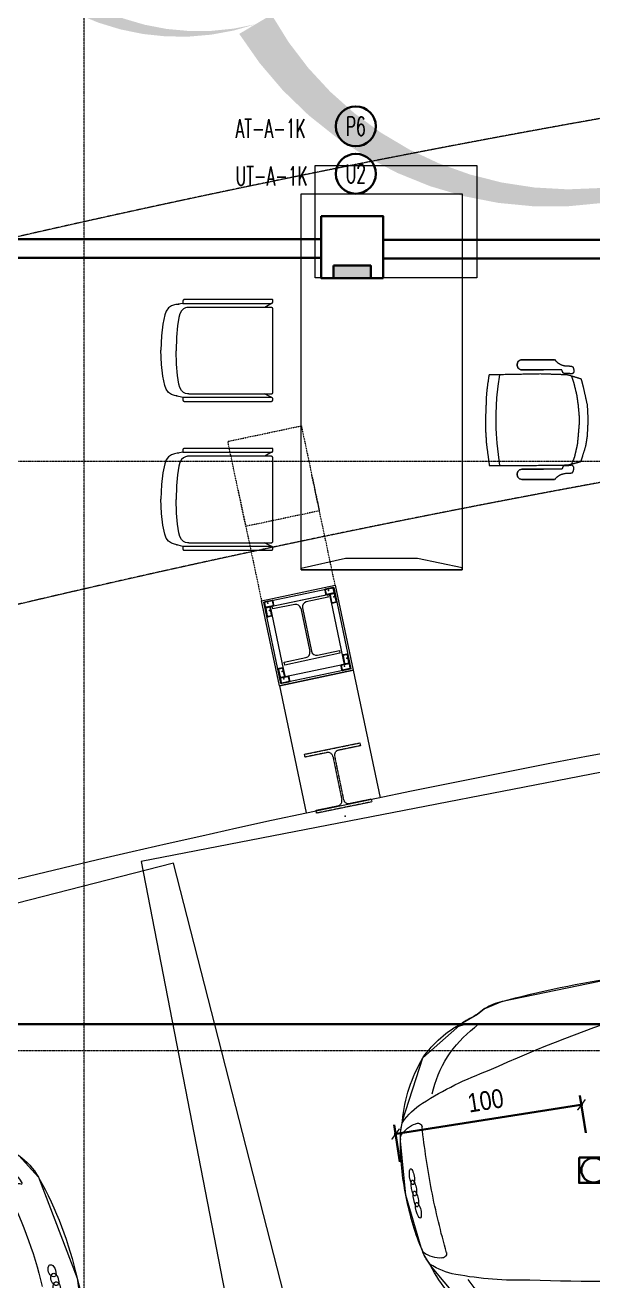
# Model space of a CAD drawing. Extents: x -1439 to 23780, y -1362 to 4476.
# Drawn here: x 9236 to 9538, y 1549 to 2217 of the extents above; entities that cross this region are included whole.
import ezdxf
from ezdxf.enums import TextEntityAlignment as Align

# ---------------------------------------------------------------- set-up
doc = ezdxf.new("R2010")
doc.units = 0
doc.header["$MEASUREMENT"] = 0
for name, pattern in [('Audi$0$DASHDOT2', [0.5, 0.25, -0.125, 0, -0.125]), ('Audi$0$DOT2', [0.125, 0, -0.125]), ('Audi$0$HIDDEN', [0.375, 0.25, -0.125]), ('DASHED2', [0.375, 0.25, -0.125])]:
    doc.linetypes.add(name, pattern=pattern)
doc.layers.get('0').update_dxf_attribs({"color": 9, "lineweight": 9})
doc.layers.get('Defpoints').update_dxf_attribs({"color": 9, "lineweight": 9})
for name, color, linetype, lineweight in [('Audi$0$04', 8, 'Continuous', 9), ('Audi$0$05', 8, 'Continuous', 9), ('Audi$0$06D', 8, 'Continuous', 9), ('Audi$0$10', 8, 'Continuous', 9), ('Audi$0$11', 8, 'Continuous', 9), ('Audi$0$20', 8, 'Audi$0$DOT2', 9), ('Audi$0$21', 8, 'Continuous', 9), ('Audi$0$24', 8, 'Audi$0$DASHDOT2', 9), ('Audi$0$35', 8, 'Continuous', 9), ('E-DÖŞEME (ŞAP İÇİ) PRİZ KUTUSU', 7, 'Continuous', 30), ('E-KABLO', 7, 'Continuous', 30), ('E-KUVVET', 7, 'Continuous', 30), ('E-YAZI', 7, 'Continuous', 30)]:
    doc.layers.add(name, color=color, linetype=linetype, lineweight=lineweight)
doc.styles.add('E-YAZI', font='txttw.shx')
doc.styles.add('MuuM_TEXT-STANDART', font='ARIALN.TTF')
doc.dimstyles.new('MuuM_DIM50', dxfattribs={"dimscale": 5, "dimtxt": 2, "dimasz": 1, "dimexe": 1, "dimexo": 1, "dimgap": 1, "dimtad": 1, "dimdec": 1, "dimrnd": 0.5, "dimdsep": 46, "dimtxsty": 'MuuM_TEXT-STANDART', "dimblk": 'ARCHTICK', "dimcen": 0, "dimdle": 0.15, "dimclrd": 256, "dimclre": 256, "dimclrt": 256, "dimadec": 0, "dimazin": 0, "dimtfac": 5, "dimtdec": 1, "dimtix": 1, "dimtmove": 2, "dimatfit": 3, "dimldrblk": 'DOT', "dimfxl": 3, "dimfxlon": 1, "dimtolj": 1, "dimlwd": -1, "dimlwe": -1, "dimarcsym": 0})

# ---------------------------------------------------------------- blocks, each defined once
blk = doc.blocks.new('Audi$0$Group-321-1')
at = {"lineweight": 0}
for p, q in [((384783.0404, 69371.037), (384783.0455, 69371.0295)), ((384784.4115, 69370.3332), (384784.4025, 69370.333))]:
    blk.add_line(p, q, dxfattribs=at)
blk.add_lwpolyline([(384781.5515, 69367.9843), (384781.749, 69367.6906), (384781.7549, 69367.6863), (384781.7923, 69367.6441), (384781.8263, 69367.6169), (384782.0711, 69367.4613), (384782.3403, 69367.353), (384782.3817, 69367.3414), (384782.4453, 69367.3332), (384782.7991, 69367.344), (384783.0363, 69367.4941), (384783.1021, 69367.5581), (384783.1403, 69367.5843), (384783.2058, 69367.6663), (384783.5053, 69368.2326), (384783.5403, 69368.3322), (384783.689, 69368.5997), (384783.7466, 69368.6084), (384783.8084, 69368.6626), (384783.8147, 69368.6844), (384783.7337, 69368.6844), (384784.4562, 69370.087), (384784.5363, 69370.2162), (384784.6671, 69370.4777), (384784.7897, 69370.7386), (384784.8195, 69370.8587), (384784.8615, 69371.012), (384784.9078, 69371.2302), (384784.8821, 69371.3838), (384784.7923, 69371.511), (384784.3139, 69371.8312), (384783.7777, 69372.0326), (384783.6197, 69372.0318), (384783.48, 69371.9631), (384783.4374, 69371.9222), (384783.3299, 69371.7988), (384783.1493, 69371.5806), (384783.0089, 69371.3289), (384782.8745, 69371.074), (384782.8143, 69370.9298), (384782.099, 69369.5315), (384782.0492, 69369.5901), (384782.0346, 69369.5732), (384782.0266, 69369.4913), (384782.053, 69369.4394), (384781.9224, 69369.1627), (384781.8618, 69369.0762), (384781.5727, 69368.4935), (384781.5478, 69368.4017), (384781.5488, 69368.3546), (384781.5351, 69368.2638), (384781.5515, 69367.9843)], close=True, dxfattribs=at)
for centre, radius, start, end in [((384783.7002, 69371.6914), 0.3498, 77.58661, 129.02756), ((384783.3657, 69370.1215), 1.955, 60.96601, 77.834), ((384784.32, 69371.0452), 1.2443, 132.46554, 142.72442), ((384783.6803, 69371.6404), 0.3125, 79.03531, 114.67967), ((384783.8912, 69371.7489), 0.2436, 127.28492, 150.48206), ((384783.7369, 69371.9408), 0.00701, 14.30738, 65.78767), ((384783.7203, 69371.8273), 0.2984, 161.30494, 177.7436), ((384783.624, 69371.4545), 0.4181, 82.50821, 117.47814), ((384783.7432, 69371.5713), 0.4025, 118.72004, 140.78477), ((384786.16, 69370.0997), 3.0479, 144.45126, 151.44152), ((384783.1339, 69369.6371), 2.3005, 61.70075, 76.26458), ((384782.5383, 69372.3373), 0.9575, 316.21857, 325.7418), ((384783.5084, 69371.8411), 0.0862, 181.34596, 189.63974), ((384783.4275, 69371.8281), 0.00442, 198.85042, 328.86273), ((384783.4781, 69370.0639), 1.955, 47.82213, 64.69011), ((384784.1759, 69371.7659), 0.0116, 115.48588, 202.83845), ((384784.2048, 69371.7798), 0.0437, 204.93665, 291.60104), ((384784.1827, 69371.7527), 0.0264, 86.25131, 116.60003), ((384784.1802, 69371.7174), 0.0619, 44.04057, 86.06863), ((384784.219, 69371.7483), 0.0101, 111.92831, 196.76289), ((384784.245, 69371.7546), 0.0368, 193.51549, 249.2754), ((384784.2267, 69371.7313), 0.0287, 93.47089, 113.70035), ((384784.2157, 69371.751), 0.0129, 292.51497, 43.91301), ((384784.2218, 69371.692), 0.0681, 58.34095, 87.30825), ((384784.2665, 69371.7271), 0.0153, 157.39591, 204.46469), ((384784.264, 69371.7268), 0.0131, 105.23805, 152.09254), ((384784.2396, 69371.7211), 0.0339, 22.28966, 58.16625), ((384784.2684, 69371.7064), 0.0339, 67.48988, 103.36647), ((384784.2588, 69371.7295), 0.0131, 333.56358, 20.41807), ((384784.2551, 69371.6749), 0.0681, 38.34788, 67.31518), ((384783.6081, 69371.2726), 0.5525, 133.02369, 146.12278), ((384783.2195, 69369.5931), 2.3005, 49.39154, 63.95538), ((384784.2513, 69371.7608), 0.045, 244.61072, 282.68217), ((384784.2938, 69371.739), 0.045, 202.97395, 241.04541), ((384784.2575, 69371.7317), 0.0153, 281.19144, 328.26022), ((384784.2924, 69371.7303), 0.0368, 236.38072, 292.14064), ((384784.3065, 69371.7044), 0.0129, 81.74311, 193.14115), ((384784.3363, 69371.7123), 0.0437, 194.05509, 280.71948), ((384784.3025, 69371.7054), 0.0101, 288.89324, 13.72781), ((384784.2842, 69371.7018), 0.0287, 11.95578, 32.18524), ((384784.2999, 69371.6559), 0.0619, 39.58749, 81.61555), ((384784.3419, 69371.6807), 0.0116, 282.81768, 10.17024), ((384784.3272, 69371.6786), 0.0264, 9.05609, 39.40481), ((384793.5272, 69365.622), 11.9668, 150.13727, 152.89723), ((384800.1056, 69364.1963), 18.1799, 156.13496, 158.24111), ((384783.405, 69370.2154), 1.343, 60.01739, 86.68797), ((384784.5586, 69371.2508), 0.3498, 356.62857, 48.06952), ((384865.0479, 69325.7189), 93.6961, 150.803073, 151.627747), ((384777.8715, 69372.8535), 5.6052, 330.89441, 345.16435), ((384783.2749, 69371.4236), 0.0159, 339.0039, 150.39832), ((384784.4941, 69371.4395), 0.2436, 335.17406, 358.37121), ((384784.7399, 69371.4259), 0.00701, 59.86846, 111.34875), ((384784.5288, 69371.2049), 0.3125, 10.97646, 46.62082), ((384783.5314, 69370.1506), 1.343, 38.96815, 65.63874), ((384781.8315, 69372.3216), 3.0479, 334.21461, 341.20486), ((384784.4106, 69371.0507), 0.4181, 8.17799, 43.14791), ((384784.436, 69371.2157), 0.4025, 344.87136, 6.93609), ((384783.6723, 69371.3777), 1.2443, 342.93171, 353.19059), ((384784.6574, 69371.3463), 0.2984, 307.91253, 324.35119), ((384783.7734, 69370.6126), 1.0105, 153.06948, 161.91859), ((384783.1168, 69370.8333), 0.3186, 120.97289, 155.47556), ((384782.9706, 69371.0742), 0.0369, 91.80001, 120.34392), ((384782.963, 69371.0791), 0.0326, 45.48642, 78.55436), ((384782.8486, 69370.9332), 0.2179, 28.76175, 50.98475), ((384784.8286, 69371.1089), 0.00442, 156.7934, 286.8057), ((384784.7921, 69371.1821), 0.0862, 296.01639, 304.31017), ((384784.1506, 69371.1377), 1.1104, 185.59299, 197.27063), ((384768.9056, 69380.2116), 18.1799, 327.41502, 329.52117), ((384785.7608, 69370.6832), 0.9575, 159.91432, 169.43756), ((384822.9409, 69349.5203), 45.4809, 151.91783, 153.89663), ((384776.6075, 69373.5829), 7.1236, 326.0794, 338.11644), ((384782.7341, 69368.9325), 2.0531, 60.68217, 76.50321), ((384784.272, 69370.9318), 0.5525, 339.53334, 352.63243), ((384788.9005, 69367.1922), 5.6052, 140.49177, 154.76171), ((384699.7855, 69410.5499), 93.6961, 334.028379, 334.853054), ((384773.8988, 69375.6976), 11.9668, 332.7589, 335.51885), ((384784.589, 69370.7491), 0.0159, 335.25781, 146.65222), ((384782.8801, 69368.8575), 2.0531, 49.15292, 64.97396), ((384790.2301, 69366.5903), 7.1236, 147.53968, 159.57673), ((384783.8462, 69371.294), 1.1104, 288.38549, 300.06314), ((384784.4389, 69370.1168), 0.2179, 74.67138, 96.89437), ((384784.4908, 69370.2948), 0.0326, 47.10176, 80.1697), ((384784.2014, 69370.2765), 0.3186, 330.18057, 4.68324), ((384784.4824, 69370.2982), 0.0369, 5.3122, 33.85612), ((384782.4965, 69369.975), 0.2388, 70.63493, 104.39061), ((384825.273, 69347.607), 48.3027, 152.0551, 152.17195), ((384782.4028, 69368.6925), 1.5636, 74.98539, 82.5895), ((384783.6393, 69370.6814), 1.0105, 323.73754, 332.58665), ((384821.1879, 69350.0129), 43.565, 152.47687, 153.59071), ((384780.1046, 69371.4451), 2.9727, 314.88555, 333.67662), ((384782.7293, 69369.2079), 0.9545, 86.6279, 100.51602), ((384782.5618, 69370.1533), 0.00585, 151.78048, 223.89891), ((384743.6698, 69390.211), 45.4809, 331.7595, 333.7383), ((384782.8782, 69368.4484), 1.5636, 43.06662, 50.67073), ((384782.1495, 69369.4974), 0.1377, 137.16643, 146.60216), ((384967.4628, 69508.0027), 231.379, 216.741616, 216.794011), ((384678.7517, 69458.2208), 136.4506, 319.252602, 319.492588), ((384782.5149, 69369.582), 0.0186, 41.38587, 155.31615), ((384783.958, 69371.212), 2.1585, 228.54216, 243.72242), ((384783.1066, 69369.0142), 0.9545, 25.14011, 39.02822), ((384782.0988, 69369.5256), 0.08, 143.47187, 205.34832), ((384786.4545, 69368.1856), 2.9727, 151.97951, 170.77058), ((384782.9196, 69369.9112), 0.9868, 205.18196, 214.47771), ((384740.7557, 69390.9906), 48.3027, 333.48418, 333.60103), ((384783.8657, 69369.2721), 0.2388, 21.26552, 55.0212), ((384795.1786, 69363.075), 14.5872, 154.13193, 155.3338), ((384781.9661, 69369.5433), 0.2494, 316.34844, 326.72021), ((384782.1506, 69369.3741), 0.0194, 352.1473, 47.07927), ((384782.2653, 69368.9144), 0.4843, 94.43281, 101.94441), ((384782.1667, 69369.4142), 0.0112, 312.85989, 34.81051), ((384782.228, 69369.389), 0.00831, 38.23228, 92.03083), ((384745.0919, 69389.0738), 43.565, 332.06542, 333.17925), ((384783.9724, 69369.4292), 0.00585, 261.75721, 333.87565), ((384791.1445, 69364.8055), 10.0957, 153.3898, 154.10666), ((384781.4441, 69369.9694), 0.9862, 309.91617, 319.86311), ((384782.1239, 69369.3634), 0.0209, 210.13375, 261.90105), ((384782.122, 69369.3451), 0.00941, 178.27039, 230.32072), ((384782.0852, 69369.2999), 0.0489, 5.77906, 50.98927), ((384782.1316, 69369.3958), 0.0541, 258.6932, 282.71565), ((384782.1321, 69369.3799), 0.0386, 287.17105, 347.53678), ((384784.0189, 69371.1807), 2.1585, 241.9337, 257.11397), ((384781.8012, 69367.5574), 1.667, 81.88637, 84.9423), ((384782.0501, 69369.2603), 0.0543, 255.44862, 293.85951), ((384782.0653, 69369.2123), 0.00351, 147.65254, 275.80128), ((384782.3152, 69369.2019), 0.2415, 178.31118, 202.80165), ((384782.0803, 69369.2075), 0.00659, 121.6403, 166.77146), ((384783.0277, 69368.3243), 1.3873, 142.81626, 147.17964), ((384782.2724, 69369.0259), 0.196, 137.86982, 155.43476), ((384787.0532, 69366.1374), 5.9654, 150.48594, 156.73647), ((384789.1281, 69366.4456), 7.5187, 159.68697, 166.35156), ((384782.0818, 69369.0554), 0.00481, 20.93843, 175.93169), ((384782.1584, 69369.074), 0.0723, 153.7582, 202.5543), ((384782.8576, 69369.5029), 0.8909, 210.02521, 235.56573), ((384783.5356, 69369.0581), 0.0186, 330.33998, 84.27025), ((384916.0429, 69336.4165), 136.4506, 166.163538, 166.403525), ((384783.6274, 69370.5018), 2.1511, 233.76937, 242.93532), ((384783.546, 69368.7124), 0.00831, 33.62529, 87.42384), ((384784.4746, 69368.4138), 0.9862, 165.79302, 175.73995), ((384783.1387, 69368.4661), 0.4843, 23.71172, 31.22332), ((384783.5945, 69368.6292), 0.0386, 138.11935, 198.48507), ((384783.5791, 69368.6408), 0.0194, 78.57685, 133.50883), ((384783.8241, 69368.5896), 0.2494, 158.93592, 169.30769), ((384783.6023, 69368.6773), 0.0112, 90.84562, 172.79624), ((384788.1969, 69600.0219), 231.379, 268.862115, 268.914511), ((384783.7323, 69368.6871), 0.08, 280.3078, 342.18425), ((384783.6798, 69368.7118), 0.1377, 339.05397, 348.48969), ((384783.6345, 69370.4982), 2.1511, 242.7208, 251.88675), ((384774.6241, 69373.2856), 10.0957, 331.54946, 332.26633), ((384783.5569, 69368.5444), 0.0489, 74.66686, 119.87707), ((384770.8666, 69375.5547), 14.5872, 330.32233, 331.52419), ((384783.6078, 69368.6381), 0.0541, 202.94048, 226.96292), ((384783.5722, 69368.6007), 0.00941, 255.33541, 307.38574), ((384783.5859, 69368.613), 0.0209, 223.75508, 275.52238), ((384783.5672, 69369.5788), 0.9868, 271.17841, 280.47417), ((384781.8971, 69368.3577), 0.3521, 155.6746, 172.82724), ((384783.2716, 69369.2904), 0.8909, 250.0904, 275.63091), ((384783.2251, 69368.5368), 0.196, 330.22137, 347.7863), ((384783.3432, 69368.6743), 0.2415, 282.85447, 307.34495), ((384783.4846, 69368.4866), 0.00659, 318.88467, 4.01582), ((384783.5452, 69368.4928), 0.0543, 191.79662, 230.20751), ((384783.4973, 69368.4773), 0.00351, 209.85485, 338.00359), ((384781.2507, 69368.3722), 0.2986, 356.60672, 5.66016), ((384777.1322, 69372.6032), 7.5187, 319.30457, 325.96916), ((384783.3307, 69368.4723), 0.0723, 283.10183, 331.89793), ((384783.3602, 69368.3991), 0.00481, 309.72444, 104.7177), ((384782.3066, 69367.2979), 1.667, 40.71383, 43.76976), ((384764.3472, 69370.8859), 17.3868, 351.32617, 351.63129), ((384781.6108, 69368.2877), 0.0411, 126.43126, 146.97652), ((384781.5894, 69368.3179), 0.00398, 74.79118, 133.78563), ((384781.5845, 69368.3135), 0.0102, 1.6376, 54.39629), ((384782.2148, 69368.7415), 1.3873, 338.47648, 342.83987), ((384782.1373, 69368.159), 0.6112, 170.0439, 196.59906), ((384781.8007, 69368.141), 0.2809, 142.99801, 163.90702), ((384781.5006, 69368.3013), 0.0949, 358.81699, 7.38389), ((384782.2012, 69368.2894), 0.6058, 179.06594, 219.47978), ((384783.574, 69367.6511), 1.8423, 162.01986, 174.32836), ((384778.0913, 69370.7376), 5.9654, 328.91966, 335.17019), ((384782.3166, 69368.2853), 0.8221, 201.47616, 226.33924), ((384782.1191, 69367.7954), 0.3803, 174.31047, 196.66974), ((384781.9405, 69367.6889), 0.1449, 160.42148, 200.18277), ((384781.8274, 69367.732), 0.0243, 63.76495, 169.99527), ((384784.0992, 69371.3805), 4.2739, 238.04892, 242.63411), ((384781.9367, 69367.8086), 0.2189, 213.43665, 228.87327), ((384781.3493, 69368.793), 1.8423, 311.32776, 323.63627), ((384782.901, 69367.8424), 0.3521, 312.82889, 329.98153), ((384781.8626, 69367.7093), 0.0958, 222.86726, 244.00748), ((384781.8298, 69367.649), 0.0272, 202.20177, 232.28434), ((384782.6953, 69368.7143), 1.3999, 231.62456, 243.52038), ((384784.0734, 69371.3937), 4.2739, 243.02202, 247.60721), ((384783.2896, 69367.3257), 0.2986, 119.99597, 129.0494), ((384781.9795, 69367.566), 0.00393, 106.148, 191.23563), ((384781.9926, 69367.569), 0.0174, 192.47252, 226.43384), ((384781.9842, 69367.5477), 0.0228, 79.74326, 104.67435), ((384782.0763, 69367.6572), 0.139, 226.48129, 253.24184), ((384781.9679, 69367.4673), 0.1048, 43.02745, 79.064), ((384782.0325, 69367.5354), 0.00393, 108.00787, 193.0955), ((384782.0455, 69367.5388), 0.0174, 194.33239, 228.2937), ((384782.0378, 69367.5173), 0.0228, 81.60313, 106.53421), ((384782.1264, 69367.6297), 0.139, 228.34115, 255.10171), ((384782.043, 69367.5459), 0.0229, 252.85277, 277.47636), ((384782.0242, 69367.4364), 0.1048, 44.88731, 80.92386), ((384782.0223, 69367.5184), 0.0302, 24.43778, 42.48024), ((384782.0457, 69367.5282), 0.00493, 273.68219, 33.68219), ((384782.6682, 69368.0497), 0.6058, 266.17635, 306.59018), ((384782.7811, 69367.6377), 0.2809, 321.7491, 342.65812), ((384783.0862, 69367.4874), 0.0949, 118.27223, 126.83913), ((384795.1854, 69355.0563), 17.3868, 134.02483, 134.32996), ((384783.0473, 69367.5626), 0.0102, 71.25983, 124.01853), ((384783.0109, 69367.569), 0.0411, 338.6796, 359.22486), ((384783.048, 69367.5692), 0.00398, 351.87049, 50.86494), ((384782.7254, 69368.6988), 1.3999, 242.13575, 254.03156), ((384782.0856, 69367.5071), 0.00493, 90.11407, 210.11407), ((384782.1019, 69367.5147), 0.0229, 206.3199, 230.94349), ((384782.0905, 69367.4822), 0.0302, 81.31602, 99.35848), ((384782.1758, 69367.6043), 0.139, 230.55442, 257.31497), ((384782.0967, 69367.5174), 0.0229, 254.71264, 279.33622), ((384782.0783, 69367.4086), 0.1048, 44.73227, 80.76882), ((384782.0769, 69367.4892), 0.0302, 26.29765, 44.3401), ((384782.0999, 69367.4998), 0.00493, 275.54206, 35.54205), ((384782.1404, 69367.4796), 0.00493, 91.97393, 211.97394), ((384782.1563, 69367.4877), 0.0229, 208.17977, 232.80335), ((384782.146, 69367.4549), 0.0302, 83.17589, 101.21835), ((384782.2273, 69367.5797), 0.139, 232.41428, 259.17484), ((384782.1491, 69367.4857), 0.0174, 257.36242, 291.32374), ((384782.1362, 69367.3809), 0.1048, 46.59213, 82.62868), ((384782.1361, 69367.4668), 0.0228, 19.12192, 44.053), ((384782.1539, 69367.4731), 0.00393, 292.56063, 17.64826), ((384782.1921, 69367.441), 0.0228, 20.98178, 45.91286), ((384782.5995, 69367.9217), 0.6112, 289.05706, 315.61223), ((384782.2044, 69367.4602), 0.0174, 259.22229, 293.1836), ((384782.2096, 69367.4478), 0.00393, 294.42049, 19.50812), ((384782.3323, 69367.4878), 0.1449, 285.47336, 325.23464), ((384782.3147, 69367.695), 0.3803, 288.98638, 311.34565), ((384782.4333, 69367.421), 0.0243, 315.66086, 61.89118), ((384782.3942, 69367.4364), 0.0958, 241.64864, 262.78887), ((384782.3644, 69367.3745), 0.0272, 253.37179, 283.45435), ((384782.4317, 69367.5545), 0.2189, 256.78285, 272.21947), ((384782.5977, 69368.1411), 0.8221, 259.31689, 284.17997)]:
    blk.add_arc(centre, radius, start, end, dxfattribs=at)
blk = doc.blocks.new('Audi$0$p-audi_arac')
at = {"layer": 'Audi$0$06D', "lineweight": 0, "flags": 128}
blk.add_lwpolyline([(695.6, 0.8), (-4.4, 0.8), (-4.4, 400.8), (695.6, 400.8)], close=True, dxfattribs=at)
at = {"xscale": 99.99999999999999, "yscale": 99.99999999999999, "zscale": 99.99999999999999, "rotation": 117.1763778173342}
blk.add_blockref('Audi$0$Group-321-1', (23745751.03, -31061967.79), dxfattribs=at)
blk = doc.blocks.new('Audi$0$Group-32-1')
for p, q in [((384804.5516, 69159.371), (384804.573, 69159.3356)), ((384804.5731, 69159.3699), (384804.573, 69159.3694)), ((384804.573, 69159.3694), (384804.573, 69159.3689)), ((384804.573, 69159.3689), (384804.573, 69158.9239)), ((384804.5732, 69159.3709), (384804.5731, 69159.3704)), ((384804.5731, 69159.3704), (384804.5731, 69159.3699)), ((384804.5733, 69159.3713), (384804.5732, 69159.3709)), ((384804.5735, 69159.3718), (384804.5733, 69159.3713)), ((384804.5736, 69159.3723), (384804.5735, 69159.3718)), ((384804.5738, 69159.3727), (384804.5736, 69159.3723)), ((384804.574, 69159.3732), (384804.5738, 69159.3727)), ((384804.5742, 69159.3736), (384804.574, 69159.3732)), ((384804.5745, 69159.374), (384804.5742, 69159.3736)), ((384804.5747, 69159.3745), (384804.5745, 69159.374)), ((384804.575, 69159.3749), (384804.5747, 69159.3745)), ((384804.5753, 69159.3752), (384804.575, 69159.3749)), ((384804.5756, 69159.3756), (384804.5753, 69159.3752)), ((384804.576, 69159.376), (384804.5756, 69159.3756)), ((384804.5763, 69159.3763), (384804.576, 69159.376)), ((384804.5767, 69159.3766), (384804.5763, 69159.3763)), ((384804.5771, 69159.3769), (384804.5767, 69159.3766)), ((384804.5775, 69159.3772), (384804.5771, 69159.3769)), ((384804.5779, 69159.3775), (384804.5775, 69159.3772)), ((384804.5783, 69159.3777), (384804.5779, 69159.3775)), ((384804.5788, 69159.3779), (384804.5783, 69159.3777)), ((384804.5792, 69159.3781), (384804.5788, 69159.3779)), ((384804.5797, 69159.3783), (384804.5792, 69159.3781)), ((384804.5801, 69159.3785), (384804.5797, 69159.3783)), ((384804.5806, 69159.3786), (384804.5801, 69159.3785)), ((384804.5811, 69159.3787), (384804.5806, 69159.3786)), ((384804.5816, 69159.3788), (384804.5811, 69159.3787)), ((384804.5821, 69159.3789), (384804.5816, 69159.3788)), ((384804.5825, 69159.3789), (384804.5821, 69159.3789)), ((384804.583, 69159.3789), (384804.5825, 69159.3789)), ((384805.023, 69159.3789), (384804.583, 69159.3789)), ((384805.0235, 69159.3789), (384805.023, 69159.3789)), ((384805.024, 69159.3789), (384805.0235, 69159.3789)), ((384805.0245, 69159.3788), (384805.024, 69159.3789)), ((384805.0249, 69159.3787), (384805.0245, 69159.3788)), ((384805.0254, 69159.3786), (384805.0249, 69159.3787)), ((384805.0259, 69159.3785), (384805.0254, 69159.3786)), ((384805.0264, 69159.3783), (384805.0259, 69159.3785)), ((384805.0268, 69159.3781), (384805.0264, 69159.3783)), ((384805.0273, 69159.3779), (384805.0268, 69159.3781)), ((384805.0277, 69159.3777), (384805.0273, 69159.3779)), ((384805.0281, 69159.3775), (384805.0277, 69159.3777)), ((384805.0285, 69159.3772), (384805.0281, 69159.3775)), ((384805.029, 69159.3769), (384805.0285, 69159.3772)), ((384805.0293, 69159.3766), (384805.029, 69159.3769)), ((384805.0297, 69159.3763), (384805.0293, 69159.3766)), ((384805.0301, 69159.376), (384805.0297, 69159.3763)), ((384805.0304, 69159.3756), (384805.0301, 69159.376)), ((384805.0307, 69159.3752), (384805.0304, 69159.3756)), ((384805.031, 69159.3749), (384805.0307, 69159.3752)), ((384805.0313, 69159.3745), (384805.031, 69159.3749)), ((384805.0316, 69159.374), (384805.0313, 69159.3745)), ((384805.0318, 69159.3736), (384805.0316, 69159.374)), ((384805.032, 69159.3732), (384805.0318, 69159.3736)), ((384805.0322, 69159.3727), (384805.032, 69159.3732)), ((384805.0324, 69159.3723), (384805.0322, 69159.3727)), ((384805.0326, 69159.3718), (384805.0324, 69159.3723)), ((384805.0327, 69159.3713), (384805.0326, 69159.3718)), ((384805.0328, 69159.3709), (384805.0327, 69159.3713)), ((384805.0329, 69159.3704), (384805.0328, 69159.3709)), ((384805.0329, 69159.3699), (384805.0329, 69159.3704)), ((384805.033, 69159.3694), (384805.0329, 69159.3699)), ((384805.0521, 69159.3725), (384805.033, 69159.3345)), ((384805.033, 69159.3689), (384805.033, 69159.3694)), ((384805.033, 69158.9322), (384805.033, 69159.3689)), ((384805.033, 69158.9322), (384805.033, 69158.9322)), ((384804.5516, 69158.8992), (384804.558, 69158.8616)), ((384805.0524, 69158.8992), (384805.0423, 69158.8616))]:
    blk.add_line(p, q)
at = {"flags": 128}
for points in [[(384804.5309, 69158.9092), (384804.5309, 69158.9087), (384804.531, 69158.9082), (384804.531, 69158.9077), (384804.5311, 69158.9072), (384804.5312, 69158.9068), (384804.5314, 69158.9063), (384804.5315, 69158.9058), (384804.5317, 69158.9054), (384804.5319, 69158.9049), (384804.5321, 69158.9045), (384804.5324, 69158.904), (384804.5326, 69158.9036), (384804.5329, 69158.9032), (384804.5332, 69158.9028), (384804.5335, 69158.9025), (384804.5339, 69158.9021), (384804.5342, 69158.9018), (384804.5346, 69158.9015), (384804.535, 69158.9012), (384804.5354, 69158.9009), (384804.5358, 69158.9006), (384804.5362, 69158.9004), (384804.5367, 69158.9001), (384804.5371, 69158.8999), (384804.5376, 69158.8998), (384804.538, 69158.8996), (384804.5385, 69158.8995), (384804.539, 69158.8994), (384804.5395, 69158.8993), (384804.54, 69158.8992), (384804.5404, 69158.8992), (384804.5409, 69158.8992), (384804.5516, 69158.8992), (384804.5516, 69159.3689), (384804.5516, 69159.3694), (384804.5516, 69159.3699), (384804.5515, 69159.3704), (384804.5515, 69159.3709), (384804.5513, 69159.3713), (384804.5512, 69159.3718), (384804.5511, 69159.3723), (384804.5509, 69159.3727), (384804.5507, 69159.3732), (384804.5505, 69159.3736), (384804.5502, 69159.374), (384804.55, 69159.3745), (384804.5497, 69159.3749), (384804.5494, 69159.3752), (384804.5491, 69159.3756), (384804.5487, 69159.376), (384804.5484, 69159.3763), (384804.548, 69159.3766), (384804.5476, 69159.3769), (384804.5472, 69159.3772), (384804.5468, 69159.3775), (384804.5464, 69159.3777), (384804.5459, 69159.3779), (384804.5455, 69159.3781), (384804.545, 69159.3783), (384804.5445, 69159.3785), (384804.5441, 69159.3786), (384804.5436, 69159.3787), (384804.5431, 69159.3788), (384804.5426, 69159.3789), (384804.5421, 69159.3789), (384804.5416, 69159.3789), (384804.5359, 69159.3789), (384804.5357, 69159.3789), (384804.5354, 69159.3789), (384804.5352, 69159.3788), (384804.535, 69159.3788), (384804.5347, 69159.3788), (384804.5345, 69159.3787), (384804.5343, 69159.3786), (384804.534, 69159.3785), (384804.5338, 69159.3784), (384804.5336, 69159.3783), (384804.5334, 69159.3782), (384804.5332, 69159.3781), (384804.533, 69159.3779), (384804.5328, 69159.3778), (384804.5326, 69159.3776), (384804.5324, 69159.3774), (384804.5322, 69159.3773), (384804.5321, 69159.3771), (384804.5319, 69159.3769), (384804.5318, 69159.3767), (384804.5316, 69159.3765), (384804.5315, 69159.3763), (384804.5314, 69159.376), (384804.5313, 69159.3758), (384804.5312, 69159.3756), (384804.5312, 69159.3754), (384804.5311, 69159.3751), (384804.531, 69159.3749), (384804.531, 69159.3746), (384804.531, 69159.3744), (384804.5309, 69159.3741), (384804.5309, 69159.3739), (384804.5309, 69158.9092)], [(384805.0521, 69158.8992), (384805.0628, 69158.8992), (384805.0633, 69158.8992), (384805.0638, 69158.8992), (384805.0642, 69158.8993), (384805.0647, 69158.8994), (384805.0652, 69158.8995), (384805.0657, 69158.8996), (384805.0661, 69158.8998), (384805.0666, 69158.8999), (384805.0671, 69158.9001), (384805.0675, 69158.9004), (384805.0679, 69158.9006), (384805.0683, 69158.9009), (384805.0687, 69158.9012), (384805.0691, 69158.9015), (384805.0695, 69158.9018), (384805.0698, 69158.9021), (384805.0702, 69158.9025), (384805.0705, 69158.9028), (384805.0708, 69158.9032), (384805.0711, 69158.9036), (384805.0714, 69158.904), (384805.0716, 69158.9045), (384805.0718, 69158.9049), (384805.072, 69158.9054), (384805.0722, 69158.9058), (384805.0723, 69158.9063), (384805.0725, 69158.9068), (384805.0726, 69158.9072), (384805.0727, 69158.9077), (384805.0727, 69158.9082), (384805.0728, 69158.9087), (384805.0728, 69158.9092), (384805.0728, 69159.3689), (384805.0728, 69159.3694), (384805.0727, 69159.3699), (384805.0727, 69159.3704), (384805.0726, 69159.3709), (384805.0725, 69159.3713), (384805.0723, 69159.3718), (384805.0722, 69159.3723), (384805.072, 69159.3727), (384805.0718, 69159.3732), (384805.0716, 69159.3736), (384805.0714, 69159.374), (384805.0711, 69159.3745), (384805.0708, 69159.3749), (384805.0705, 69159.3752), (384805.0702, 69159.3756), (384805.0698, 69159.376), (384805.0695, 69159.3763), (384805.0691, 69159.3766), (384805.0687, 69159.3769), (384805.0683, 69159.3772), (384805.0679, 69159.3775), (384805.0675, 69159.3777), (384805.0671, 69159.3779), (384805.0666, 69159.3781), (384805.0661, 69159.3783), (384805.0657, 69159.3785), (384805.0652, 69159.3786), (384805.0647, 69159.3787), (384805.0642, 69159.3788), (384805.0638, 69159.3789), (384805.0633, 69159.3789), (384805.0628, 69159.3789), (384805.0621, 69159.3789), (384805.0616, 69159.3789), (384805.0611, 69159.3789), (384805.0606, 69159.3788), (384805.0601, 69159.3787), (384805.0596, 69159.3786), (384805.0592, 69159.3785), (384805.0587, 69159.3783), (384805.0582, 69159.3781), (384805.0578, 69159.3779), (384805.0574, 69159.3777), (384805.0569, 69159.3775), (384805.0565, 69159.3772), (384805.0561, 69159.3769), (384805.0557, 69159.3766), (384805.0554, 69159.3763), (384805.055, 69159.376), (384805.0547, 69159.3756), (384805.0543, 69159.3752), (384805.054, 69159.3749), (384805.0538, 69159.3745), (384805.0535, 69159.374), (384805.0533, 69159.3736), (384805.053, 69159.3732), (384805.0528, 69159.3727), (384805.0527, 69159.3723), (384805.0525, 69159.3718), (384805.0524, 69159.3713), (384805.0523, 69159.3709), (384805.0522, 69159.3704), (384805.0521, 69159.3699), (384805.0521, 69159.3694), (384805.0521, 69159.3689), (384805.0521, 69158.8992)]]:
    blk.add_lwpolyline(points, close=True, dxfattribs=at)
for points in [[(384804.5309, 69158.9092, 0.414214), (384804.5409, 69158.8992), (384804.5516, 69158.8992), (384804.5516, 69159.3689, 0.414214), (384804.5416, 69159.3789), (384804.5359, 69159.3789, 0.414214), (384804.5309, 69159.3739)], [(384805.0521, 69158.8992), (384805.0628, 69158.8992, 0.414214), (384805.0728, 69158.9092), (384805.0728, 69159.3689, 0.414214), (384805.0628, 69159.3789), (384805.0621, 69159.3789, 0.414214), (384805.0521, 69159.3689)]]:
    blk.add_lwpolyline(points, format="xyb", close=True, dxfattribs=at)
blk.add_lwpolyline([(384805.033, 69158.9322), (384805.033, 69159.3689, 0.414214), (384805.023, 69159.3789), (384804.583, 69159.3789, 0.414214), (384804.573, 69159.3689), (384804.573, 69158.9239), (384804.5738, 69158.9202)], format="xyb", dxfattribs=at)
for points in [[(384804.573, 69158.9322), (384804.573, 69158.9239), (384804.5752, 69158.9142), (384804.5804, 69158.903), (384804.5903, 69158.8926), (384804.6064, 69158.8839), (384804.6258, 69158.8783), (384804.6716, 69158.8721), (384804.7307, 69158.8665), (384804.803, 69158.8644)], [(384805.033, 69158.9322), (384805.033, 69158.9239), (384805.0308, 69158.9142), (384805.0256, 69158.903), (384805.0157, 69158.8926), (384804.9996, 69158.8839), (384804.9803, 69158.8783), (384804.9344, 69158.8721), (384804.8753, 69158.8665), (384804.803, 69158.8644)], [(384804.5569, 69158.8806), (384804.5569, 69158.8686), (384804.5592, 69158.8546), (384804.5647, 69158.8386), (384804.5752, 69158.8236), (384804.5922, 69158.8111), (384804.6127, 69158.8031), (384804.6612, 69158.7941), (384804.7237, 69158.7861), (384804.8002, 69158.7831)], [(384805.0434, 69158.8658), (384805.0434, 69158.8686), (384805.0412, 69158.8546), (384805.0357, 69158.8386), (384805.0252, 69158.8236), (384805.0082, 69158.8111), (384804.9877, 69158.8031), (384804.9392, 69158.7941), (384804.8767, 69158.7861), (384804.8002, 69158.7831)]]:
    blk.add_lwpolyline(points, dxfattribs=at)
blk = doc.blocks.new('Audi$0$Group-258-1')
at = {"linetype": 'Continuous'}
for p, q in [((384800.0983, 69164.505), (384800.0936, 69164.5084)), ((384800.71, 69164.505), (384800.7146, 69164.5084)), ((384800.2257, 69164.3995), (384800.1668, 69164.4084)), ((384800.5895, 69164.4019), (384800.5299, 69164.394)), ((384800.6491, 69164.4097), (384800.5895, 69164.4019)), ((384800.2892, 69164.3936), (384800.2257, 69164.3995)), ((384800.3717, 69164.3904), (384800.2892, 69164.3936)), ((384800.4137, 69164.389), (384800.3717, 69164.3904)), ((384800.4502, 69164.389), (384800.4137, 69164.389)), ((384800.4792, 69164.3908), (384800.4502, 69164.389)), ((384800.5299, 69164.394), (384800.4792, 69164.3908))]:
    blk.add_line(p, q, dxfattribs=at)
at = {"linetype": 'Continuous', "flags": 128}
for points in [[(384800.0862, 69164.6997), (384800.0862, 69164.6409), (384800.0862, 69164.6409)], [(384800.722, 69164.6997), (384800.722, 69164.6409), (384800.722, 69164.6409)], [(384800.0862, 69164.6409), (384800.0862, 69164.5259), (384800.0862, 69164.6409)], [(384800.1395, 69164.5259), (384800.1395, 69164.6409), (384800.1395, 69164.6409)], [(384800.6687, 69164.5259), (384800.6687, 69164.6409), (384800.6687, 69164.6409)], [(384800.722, 69164.6409), (384800.722, 69164.5259), (384800.722, 69164.6409)], [(384800.0862, 69164.5259), (384800.0862, 69164.5259), (384800.087, 69164.52)], [(384800.0862, 69164.5259), (384800.087, 69164.52), (384800.087, 69164.52)], [(384800.087, 69164.52), (384800.087, 69164.52), (384800.0892, 69164.5143)], [(384800.087, 69164.52), (384800.0892, 69164.5143), (384800.0892, 69164.5143)], [(384800.0892, 69164.5143), (384800.0892, 69164.5143), (384800.0929, 69164.5094)], [(384800.0892, 69164.5143), (384800.0936, 69164.5084), (384800.0929, 69164.5094)], [(384800.0977, 69164.5054), (384800.0977, 69164.5054), (384800.1034, 69164.5026)], [(384800.0977, 69164.5054), (384800.1034, 69164.5026), (384800.1034, 69164.5026)], [(384800.1034, 69164.5026), (384800.1034, 69164.5026), (384800.1096, 69164.5011)], [(384800.1034, 69164.5026), (384800.1096, 69164.5011), (384800.1096, 69164.5011)], [(384800.1096, 69164.5011), (384800.1096, 69164.5011), (384800.1161, 69164.5011)], [(384800.1096, 69164.5011), (384800.1161, 69164.5011), (384800.1161, 69164.5011)], [(384800.1161, 69164.5011), (384800.1161, 69164.5011), (384800.1223, 69164.5026)], [(384800.1161, 69164.5011), (384800.1223, 69164.5026), (384800.1223, 69164.5026)], [(384800.1223, 69164.5026), (384800.1223, 69164.5026), (384800.128, 69164.5054)], [(384800.1223, 69164.5026), (384800.128, 69164.5054), (384800.128, 69164.5054)], [(384800.128, 69164.5054), (384800.128, 69164.5054), (384800.1328, 69164.5094)], [(384800.128, 69164.5054), (384800.1328, 69164.5094), (384800.1328, 69164.5094)], [(384800.1328, 69164.5094), (384800.1328, 69164.5094), (384800.1365, 69164.5143)], [(384800.1328, 69164.5094), (384800.1365, 69164.5143), (384800.1365, 69164.5143)], [(384800.1365, 69164.5143), (384800.1365, 69164.5143), (384800.1387, 69164.52)], [(384800.1365, 69164.5143), (384800.1387, 69164.52), (384800.1387, 69164.52)], [(384800.1387, 69164.52), (384800.1387, 69164.52), (384800.1395, 69164.5259)], [(384800.1387, 69164.52), (384800.1395, 69164.5259), (384800.1395, 69164.5259)], [(384800.6695, 69164.52), (384800.6695, 69164.52), (384800.6687, 69164.5259)], [(384800.6695, 69164.52), (384800.6687, 69164.5259), (384800.6687, 69164.5259)], [(384800.6718, 69164.5143), (384800.6718, 69164.5143), (384800.6695, 69164.52)], [(384800.6718, 69164.5143), (384800.6695, 69164.52), (384800.6695, 69164.52)], [(384800.6754, 69164.5094), (384800.6754, 69164.5094), (384800.6718, 69164.5143)], [(384800.6754, 69164.5094), (384800.6718, 69164.5143), (384800.6718, 69164.5143)], [(384800.6802, 69164.5054), (384800.6802, 69164.5054), (384800.6754, 69164.5094)], [(384800.6802, 69164.5054), (384800.6754, 69164.5094), (384800.6754, 69164.5094)], [(384800.6859, 69164.5026), (384800.6859, 69164.5026), (384800.6802, 69164.5054)], [(384800.6859, 69164.5026), (384800.6802, 69164.5054), (384800.6802, 69164.5054)], [(384800.6922, 69164.5011), (384800.6922, 69164.5011), (384800.6859, 69164.5026)], [(384800.6922, 69164.5011), (384800.6859, 69164.5026), (384800.6859, 69164.5026)], [(384800.6986, 69164.5011), (384800.6986, 69164.5011), (384800.6922, 69164.5011)], [(384800.6986, 69164.5011), (384800.6922, 69164.5011), (384800.6922, 69164.5011)], [(384800.7048, 69164.5026), (384800.7048, 69164.5026), (384800.6986, 69164.5011)], [(384800.7048, 69164.5026), (384800.6986, 69164.5011), (384800.6986, 69164.5011)], [(384800.7105, 69164.5054), (384800.7105, 69164.5054), (384800.7048, 69164.5026)], [(384800.7105, 69164.5054), (384800.7048, 69164.5026), (384800.7048, 69164.5026)], [(384800.719, 69164.5143), (384800.7146, 69164.5084), (384800.7153, 69164.5094)], [(384800.719, 69164.5143), (384800.719, 69164.5143), (384800.7153, 69164.5094)], [(384800.7213, 69164.52), (384800.7213, 69164.52), (384800.719, 69164.5143)], [(384800.7213, 69164.52), (384800.719, 69164.5143), (384800.719, 69164.5143)], [(384800.722, 69164.5259), (384800.722, 69164.5259), (384800.7213, 69164.52)], [(384800.722, 69164.5259), (384800.7213, 69164.52), (384800.7213, 69164.52)]]:
    blk.add_lwpolyline(points, close=True, dxfattribs=at)
at = {"linetype": 'Continuous'}
for points in [[(384800.3272, 69164.8751), (384800.2792, 69164.8644), (384800.2312, 69164.8536)], [(384800.4074, 69164.8792), (384800.3673, 69164.8772), (384800.3272, 69164.8751)], [(384800.4932, 69164.8746), (384800.4503, 69164.8769), (384800.4074, 69164.8792)], [(384800.5432, 69164.8666), (384800.5182, 69164.8706), (384800.4932, 69164.8746)], [(384800.1182, 69164.7571), (384800.1184, 69164.788), (384800.1261, 69164.8013), (384800.1481, 69164.8026)], [(384800.1481, 69164.8026), (384800.1523, 69164.8031), (384800.1616, 69164.7937)], [(384800.1886, 69164.8426), (384800.1775, 69164.8055), (384800.1663, 69164.7685)], [(384800.2113, 69164.8039), (384800.1911, 69164.7972), (384800.1708, 69164.7905)], [(384800.2312, 69164.8536), (384800.2099, 69164.8481), (384800.1886, 69164.8426)], [(384800.2746, 69164.8191), (384800.2429, 69164.8115), (384800.2113, 69164.8039)], [(384800.3252, 69164.8264), (384800.2999, 69164.8227), (384800.2746, 69164.8191)], [(384800.3841, 69164.8318), (384800.3546, 69164.8291), (384800.3252, 69164.8264)], [(384800.4307, 69164.8318), (384800.4074, 69164.8318), (384800.3841, 69164.8318)], [(384800.4872, 69164.8271), (384800.4589, 69164.8295), (384800.4307, 69164.8318)], [(384800.5356, 69164.8225), (384800.5114, 69164.8248), (384800.4872, 69164.8271)], [(384800.5919, 69164.8096), (384800.5638, 69164.8161), (384800.5356, 69164.8225)], [(384800.6271, 69164.8405), (384800.5851, 69164.8535), (384800.5432, 69164.8666)], [(384800.637, 69164.7924), (384800.6046, 69164.8075), (384800.5919, 69164.8096)], [(384800.6454, 69164.7717), (384800.6363, 69164.8061), (384800.6271, 69164.8405)], [(384800.6601, 69164.8026), (384800.656, 69164.8031), (384800.6466, 69164.7937)], [(384800.69, 69164.7571), (384800.6898, 69164.788), (384800.6822, 69164.8013), (384800.6601, 69164.8026)], [(384800.0854, 69164.7011), (384800.1126, 69164.7212), (384800.1182, 69164.7571)], [(384800.158, 69164.7461), (384800.1488, 69164.7423), (384800.1395, 69164.7385)], [(384800.1395, 69164.7385), (384800.1395, 69164.6897), (384800.1395, 69164.6409)], [(384800.1585, 69164.7715), (384800.1583, 69164.7588), (384800.158, 69164.7461)], [(384800.1616, 69164.7937), (384800.1601, 69164.7826), (384800.1585, 69164.7715)], [(384800.1663, 69164.7685), (384800.1639, 69164.6975), (384800.1616, 69164.6266)], [(384800.6491, 69164.4746), (384800.6472, 69164.6232), (384800.6454, 69164.7717)], [(384800.6466, 69164.7937), (384800.6482, 69164.7826), (384800.6497, 69164.7715)], [(384800.6497, 69164.7715), (384800.65, 69164.7588), (384800.6502, 69164.7461)], [(384800.6502, 69164.7461), (384800.6595, 69164.7423), (384800.6687, 69164.7385)], [(384800.6687, 69164.7385), (384800.6687, 69164.6897), (384800.6687, 69164.6409)], [(384800.7229, 69164.7011), (384800.6957, 69164.7212), (384800.69, 69164.7571)], [(384800.1616, 69164.6266), (384800.1642, 69164.4892), (384800.1668, 69164.3518)], [(384800.6491, 69164.3531), (384800.6491, 69164.4138), (384800.6491, 69164.4746)], [(384800.1668, 69164.3518), (384800.2302, 69164.3409), (384800.278, 69164.3374)], [(384800.278, 69164.3374), (384800.3427, 69164.3349), (384800.4074, 69164.3324)], [(384800.4502, 69164.3324), (384800.4901, 69164.3349), (384800.5299, 69164.3374)], [(384800.5299, 69164.3374), (384800.5895, 69164.3452), (384800.6491, 69164.3531)], [(384800.4074, 69164.3324), (384800.4288, 69164.3324), (384800.4502, 69164.3324)]]:
    blk.add_open_spline(points, degree=2, dxfattribs=at)
blk = doc.blocks.new('Audi$0$p-ma-audi')
for p, q in [((-7.57, 155.19), (-7.57, 200)), ((-85.7, 155.19), (-7.57, 155.19))]:
    blk.add_line(p, q)
at = {"flags": 128}
for points in [[(-7.57, 200), (-7.57, 214.96), (-93.45, 214.96), (-93.45, 155.19), (-85.7, 155.19)], [(-85.7, 0.04), (-85.7, 0.94), (-61.93, 5.88), (-23.62, 5.88), (0, 0.73), (0, 0), (-85.67, 0)]]:
    blk.add_lwpolyline(points, dxfattribs=at)
for points in [[(-85.7, 200), (-85.7, 0), (0, 0), (0, 200), (-85.7, 200)], [(-85.7, 200), (-85.7, 0), (0, 0), (0, 200)]]:
    blk.add_lwpolyline(points, close=True, dxfattribs=at)
blk = doc.blocks.new('Audi$0$prf-300')
for p, q in [((0, 32), (30, 32)), ((0, 30.45), (0, 32)), ((11.85, 30.45), (0, 30.45)), ((14.55, 27.75), (14.55, 4.25)), ((15.45, 27.75), (15.45, 4.25)), ((30, 30.45), (18.15, 30.45)), ((30, 32), (30, 30.45)), ((0, 1.55), (11.85, 1.55)), ((0, 0), (0, 1.55)), ((18.15, 1.55), (30, 1.55)), ((30, 1.55), (30, 0)), ((30, 0), (0, 0))]:
    blk.add_line(p, q)
for centre, start, end in [((11.85, 27.75), 0, 90), ((18.15, 27.75), 90, 180), ((11.85, 4.25), 270, 0), ((18.15, 4.25), 180, 270)]:
    blk.add_arc(centre, 2.7, start, end)
blk = doc.blocks.new('Audi$0$prf 3x5')
for points in [[(-2, -1.5), (2, -1.5, 0.414214), (2.5, -1), (2.5, 1, 0.414214), (2, 1.5), (-2, 1.5, 0.414214), (-2.5, 1), (-2.5, -1, 0.414214)], [(-2, -1.2), (2, -1.2, 0.414214), (2.2, -1), (2.2, 1, 0.414214), (2, 1.2), (-2, 1.2, 0.414214), (-2.2, 1), (-2.2, -1, 0.414214)]]:
    blk.add_lwpolyline(points, format="xyb", close=True)
at = {"color": 252}
blk.add_point((-0.5, 0.5), dxfattribs=at)
blk = doc.blocks.new('Audi$0$p-kolon-eğri-2')
at = {"layer": 'Audi$0$06D', "linetype": 'Audi$0$HIDDEN', "lineweight": 0}
for p, q in [((72.76, -155.09), (100.38, -143.38)), ((100.99, -144.81), (90.08, -149.44)), ((100.38, -143.38), (100.99, -144.81)), ((84.28, -151.9), (73.37, -156.52)), ((87.81, -153.33), (96.99, -174.96)), ((88.64, -152.98), (97.82, -174.61)), ((73.37, -156.52), (72.76, -155.09)), ((112.87, -172.85), (85.25, -184.56)), ((101.36, -176.04), (112.27, -171.42)), ((112.27, -171.42), (112.87, -172.85)), ((84.65, -183.13), (95.56, -178.5)), ((85.25, -184.56), (84.65, -183.13))]:
    blk.add_line(p, q, dxfattribs=at)
at = {"layer": 'Audi$0$06D'}
blk.add_lwpolyline([(54.63, -116.7), (39.52, -81.63), (68.91, -68.98), (84.03, -104.05)], close=True, dxfattribs=at)
for points in [[(89.28, -106.14), (116.79, -169.86)], [(52.54, -121.96), (79.81, -185.54)]]:
    blk.add_lwpolyline(points, dxfattribs=at)
at = {"layer": 'Audi$0$06D', "linetype": 'Audi$0$HIDDEN', "lineweight": 0}
for centre, start, end in [((85.33, -154.38), 22.97499, 112.97499), ((91.13, -151.92), 112.97499, 202.97499), ((94.5, -176.02), 292.97499, 22.97499), ((100.3, -173.56), 202.97499, 292.97499)]:
    blk.add_arc(centre, 2.7, start, end, dxfattribs=at)
blk.add_point((100.39, -183.07), dxfattribs=at)
at = {"layer": 'Audi$0$11'}
for points in [[(52.54, -121.96), (34.26, -79.54), (71, -63.72), (89.28, -106.14)], [(53.06, -120.65), (35.58, -80.06), (70.48, -65.03), (87.97, -105.61)]]:
    blk.add_lwpolyline(points, close=True, dxfattribs=at)
blk.add_lwpolyline([(52.54, -121.96), (89.28, -106.14)], dxfattribs=at)
at = {"layer": 'Audi$0$20'}
blk.add_lwpolyline([(0, 0), (36.7, 15.82), (54.99, -26.61), (18.27, -42.42)], close=True, dxfattribs=at)
for points in [[(70.99, -63.69), (47.22, -8.56)], [(10.5, -24.37), (34.26, -79.54)]]:
    blk.add_lwpolyline(points, dxfattribs=at)
at = {"layer": 'Audi$0$10'}
for p, rotation in [((68.77, -67.4), 23.29427194047105), ((71.28, -70.68), 293.294271940471), ((38.47, -80.45), 23.29427194047105), ((39.13, -84.53), 293.294271940471), ((84.41, -101.15), 293.294271940471), ((85.06, -105.23), 23.29427194047105), ((52.25, -115), 293.294271940471), ((54.75, -118.28), 23.29427194047105)]:
    blk.add_blockref('Audi$0$prf 3x5', p, dxfattribs=dict(at, rotation=rotation))
at = {"layer": 'Audi$0$10', "linetype": 'Continuous', "rotation": 23.31197227258336}
blk.add_blockref('Audi$0$prf-300', (53.1, -110.63), dxfattribs=at)
blk = doc.blocks.new('10_DÖŞEME (ŞAP İÇİ) PRİZ KUTUSU')
at = {"layer": 'E-DÖŞEME (ŞAP İÇİ) PRİZ KUTUSU'}
blk.add_hatch(color=5, dxfattribs=at).paths.add_polyline_path([(0.734, 0.216), (0.734, 0.706), (-0.734, 0.706), (-0.734, 0.216)])
at = {"layer": 'E-DÖŞEME (ŞAP İÇİ) PRİZ KUTUSU', "color": 5}
for points in [[(1.224, 2.664), (1.224, 0.216), (-1.224, 0.216), (-1.224, 2.664)], [(0.734, 0.706), (0.734, 0.216), (-0.734, 0.216), (-0.734, 0.706)]]:
    blk.add_lwpolyline(points, close=True, dxfattribs=at)
blk = doc.blocks.new('E-YER DOSEME BUATI')
at = {"layer": 'E-KUVVET', "color": 6}
blk.add_lwpolyline([(-7.75, 6.75), (7.75, 6.75), (7.75, -6.75), (-7.75, -6.75)], close=True, dxfattribs=at)
blk.add_circle((0, 0), 6.5, dxfattribs=at)
blk = doc.blocks.new('_ArchTick')
at = {"color": 0, "linetype": 'ByBlock', "const_width": 0.15}
blk.add_lwpolyline([(-0.5, -0.5), (0.5, 0.5)], dxfattribs=at)
blk = doc.blocks.new('*D617')
at = {"layer": 'Defpoints', "color": 0, "transparency": 16777216}
for p in [(9531.85, 1642.68), (9537.55, 1606.5), (9438.77, 1590.95)]:
    blk.add_point(p, dxfattribs=at)
at = {"layer": 'E-KUVVET', "transparency": 16777216}
for p, q in [((9534.19, 1627.86), (9531.08, 1647.61)), ((9432.33, 1627.01), (9532.59, 1642.79)), ((9435.4, 1612.3), (9432.29, 1632.06))]:
    blk.add_line(p, q, dxfattribs=at)
at = {"layer": 'E-KUVVET', "transparency": 16777216, "xscale": 5, "yscale": 5, "zscale": 5}
for p, rotation in [((9531.85, 1642.68), 8.947474715651344), ((9433.07, 1627.12), 188.9474747156513)]:
    blk.add_blockref('_ArchTick', p, dxfattribs=dict(at, rotation=rotation))
at = {"layer": 'E-KUVVET', "transparency": 16777216, "insert": (9480.89, 1644.88), "char_height": 10, "attachment_point": 5, "rotation": 8.94747, "style": 'MuuM_TEXT-STANDART'}
blk.add_mtext('\\A1;100', dxfattribs=at)
blk = doc.blocks.new('_Dot')
at = {"color": 0, "linetype": 'ByBlock', "lineweight": -2}
blk.add_line((-0.5, 0), (-1, 0), dxfattribs=at)
at = {"color": 0, "linetype": 'ByBlock', "const_width": 0.5}
blk.add_lwpolyline([(-0.25, 0, 1), (0.25, 0, 1)], format="xyb", close=True, dxfattribs=at)

msp = doc.modelspace()

# ---------------------------------------------------------------- linework, layer by layer
at = {"color": 6}
msp.add_lwpolyline([(9843.91, 3048, 0, 20, -0.520567), (9983.42, 2902.79, 0, 20, -0.520567), (9983.42, 2902.79, 0, 20, -0.520567), (10058.98, 2711.11, 0, 20, -0.520567), (10058.98, 2711.11, 0, 20, -0.520567), (10079.33, 2510.73, 0, 20, -0.520567), (10079.33, 2510.73, 0, 20, -0.520567), (10053.17, 2310.34, 0, 20, -0.520567), (10053.17, 2310.34, 0, 20, -0.520567), (9867.16, 2199.98, 0, 20, -0.520567), (9867.16, 2199.98, 0, 20, -0.520567), (9666.62, 2194.17, 0, 20, -0.520567), (9666.62, 2194.17, 0, 20, -0.520567), (9358.54, 2217.4, 0, 20, -0.520567), (9358.54, 2217.4, 0, 20, -0.520567), (9198.69, 2345.19, 0, 20, -0.520567), (9198.69, 2345.19, 0, 20, -0.520567), (9187.06, 2548.48, 0, 20, -0.520567), (9187.06, 2548.48, 0, 20, -0.520567), (9169.62, 2754.68, 0, 20, -0.520567), (9169.62, 2754.68, 0, 20, -0.520567), (9236.47, 2966.68, 0, 20, -0.520567), (9437.01, 3024.77, 0, 20, -0.520567)], format="xyseb", dxfattribs=at)
at = {"layer": 'Audi$0$20', "linetype": 'Audi$0$HIDDEN', "lineweight": 0}
for points in [[(7497.5, 1433.22, -0.101512), (9968.66, 2228.47, -0.101512)], [(7129.5, 979.76, -0.152644), (10705.5, 2076.19, -0.10573)]]:
    msp.add_lwpolyline(points, format="xyb", dxfattribs=at)
at = {"layer": 'Audi$0$21', "linetype": 'Audi$0$DASHDOT2'}
msp.add_lwpolyline([(6835.48, 1671.62), (10934.42, 1671.62)], dxfattribs=at)
at = {"layer": 'Audi$0$24'}
for points in [[(9267.5, 195), (9267.5, 4035)], [(6827.5, 1985), (11027.5, 1985)]]:
    msp.add_lwpolyline(points, dxfattribs=at)
at = {"layer": 'Audi$0$35'}
msp.add_lwpolyline([(7909.5, 2803), (8525.5, 2803), (8525.5, 2363), (10472.5, 2363), (10472.5, 2240), (9967.4, 2240), (10004.84, 1897.89, 0.099521), (7703.07, 1167.17)], format="xyb", dxfattribs=at)
at = {"layer": 'E-KABLO', "color": 6, "linetype": 'DASHED2'}
for p, q in [((9003.66, 2103.13), (9393.29, 2103.13)), ((9426.29, 2102.83), (9743.29, 2102.83))]:
    msp.add_line(p, q, dxfattribs=at)
at = {"layer": 'E-KABLO', "color": 4, "linetype": 'DASHED2'}
for p, q in [((9013.66, 2093.13), (9393.29, 2093.13)), ((9426.29, 2092.83), (9743.29, 2092.83))]:
    msp.add_line(p, q, dxfattribs=at)
at = {"layer": 'E-KABLO', "color": 4}
msp.add_line((8943.8, 1685.64), (9944.48, 1685.64), dxfattribs=at)
at = {"layer": 'E-KABLO', "color": 7, "linetype": 'Continuous'}
for centre in [(9411.91, 2163.13), (9411.91, 2137.9)]:
    msp.add_circle(centre, 10.61, dxfattribs=at)

# ---------------------------------------------------------------- block references
at = {"rotation": 348.6331656166082}
msp.add_blockref('Audi$0$p-kolon-eğri-2', (9343.87, 1995.54), dxfattribs=at)
at = {"layer": 'Audi$0$04', "xscale": -1}
for p, rotation in [((10056.95, 1511.06), 10.97905675578669), ((9410.22, 1381.79), 14.37872857701507)]:
    msp.add_blockref('Audi$0$p-audi_arac', p, dxfattribs=dict(at, rotation=rotation))
at = {"layer": 'Audi$0$05', "color": 7, "xscale": -1}
msp.add_blockref('Audi$0$p-ma-audi', (9382.79, 1927.3), dxfattribs=at)
at = {"layer": 'Audi$0$05', "color": 7, "extrusion": (0, 0, -1), "xscale": -100, "yscale": 100, "zscale": -100, "rotation": 90}
for name, p in [('Audi$0$Group-32-1', (6906570.01, 38482524.1)), ('Audi$0$Group-258-1', (6906952.43, 38482047.56)), ('Audi$0$Group-32-1', (6906570.01, 38482444.92))]:
    msp.add_blockref(name, p, dxfattribs=at)
at = {"layer": 'E-DÖŞEME (ŞAP İÇİ) PRİZ KUTUSU', "xscale": -13.48039215686274, "yscale": 13.48039215686274, "zscale": 13.48039215686274}
msp.add_blockref('10_DÖŞEME (ŞAP İÇİ) PRİZ KUTUSU', (9409.94, 2079.51), dxfattribs=at)
at = {"layer": 'E-KUVVET'}
msp.add_blockref('E-YER DOSEME BUATI', (9538.33, 1607.89), dxfattribs=at)

# ---------------------------------------------------------------- texts
at = {"layer": 'E-KABLO', "color": 3, "linetype": 'Continuous', "style": 'E-YAZI', "width": 0.6}
for s, p in [('P6', (9411.91, 2163.13)), ('U2', (9411.91, 2137.9))]:
    msp.add_text(s, height=10, dxfattribs=at).set_placement(p, align=Align.MIDDLE_CENTER)
at = {"layer": 'E-YAZI', "color": 3, "style": 'E-YAZI', "width": 0.6}
for s, p in [('AT-A-1K', (9348.01, 2156.95, 0)), ('UT-A-1K', (9348.01, 2131.73, 0))]:
    msp.add_text(s, height=10, dxfattribs=at).set_placement(p)

# ---------------------------------------------------------------- dimensions: what is measured, and where the dimension line sits
at = {"layer": 'E-KUVVET'}
dim = msp.add_aligned_dim(p1=(9438.77, 1590.95), p2=(9537.55, 1606.5), distance=36.62, dimstyle='MuuM_DIM50', dxfattribs=at)
dim.commit()
dim.dimension.update_dxf_attribs({"geometry": '*D617', "text_midpoint": (9480.89, 1644.88)})

doc.saveas('drawing.dxf')
